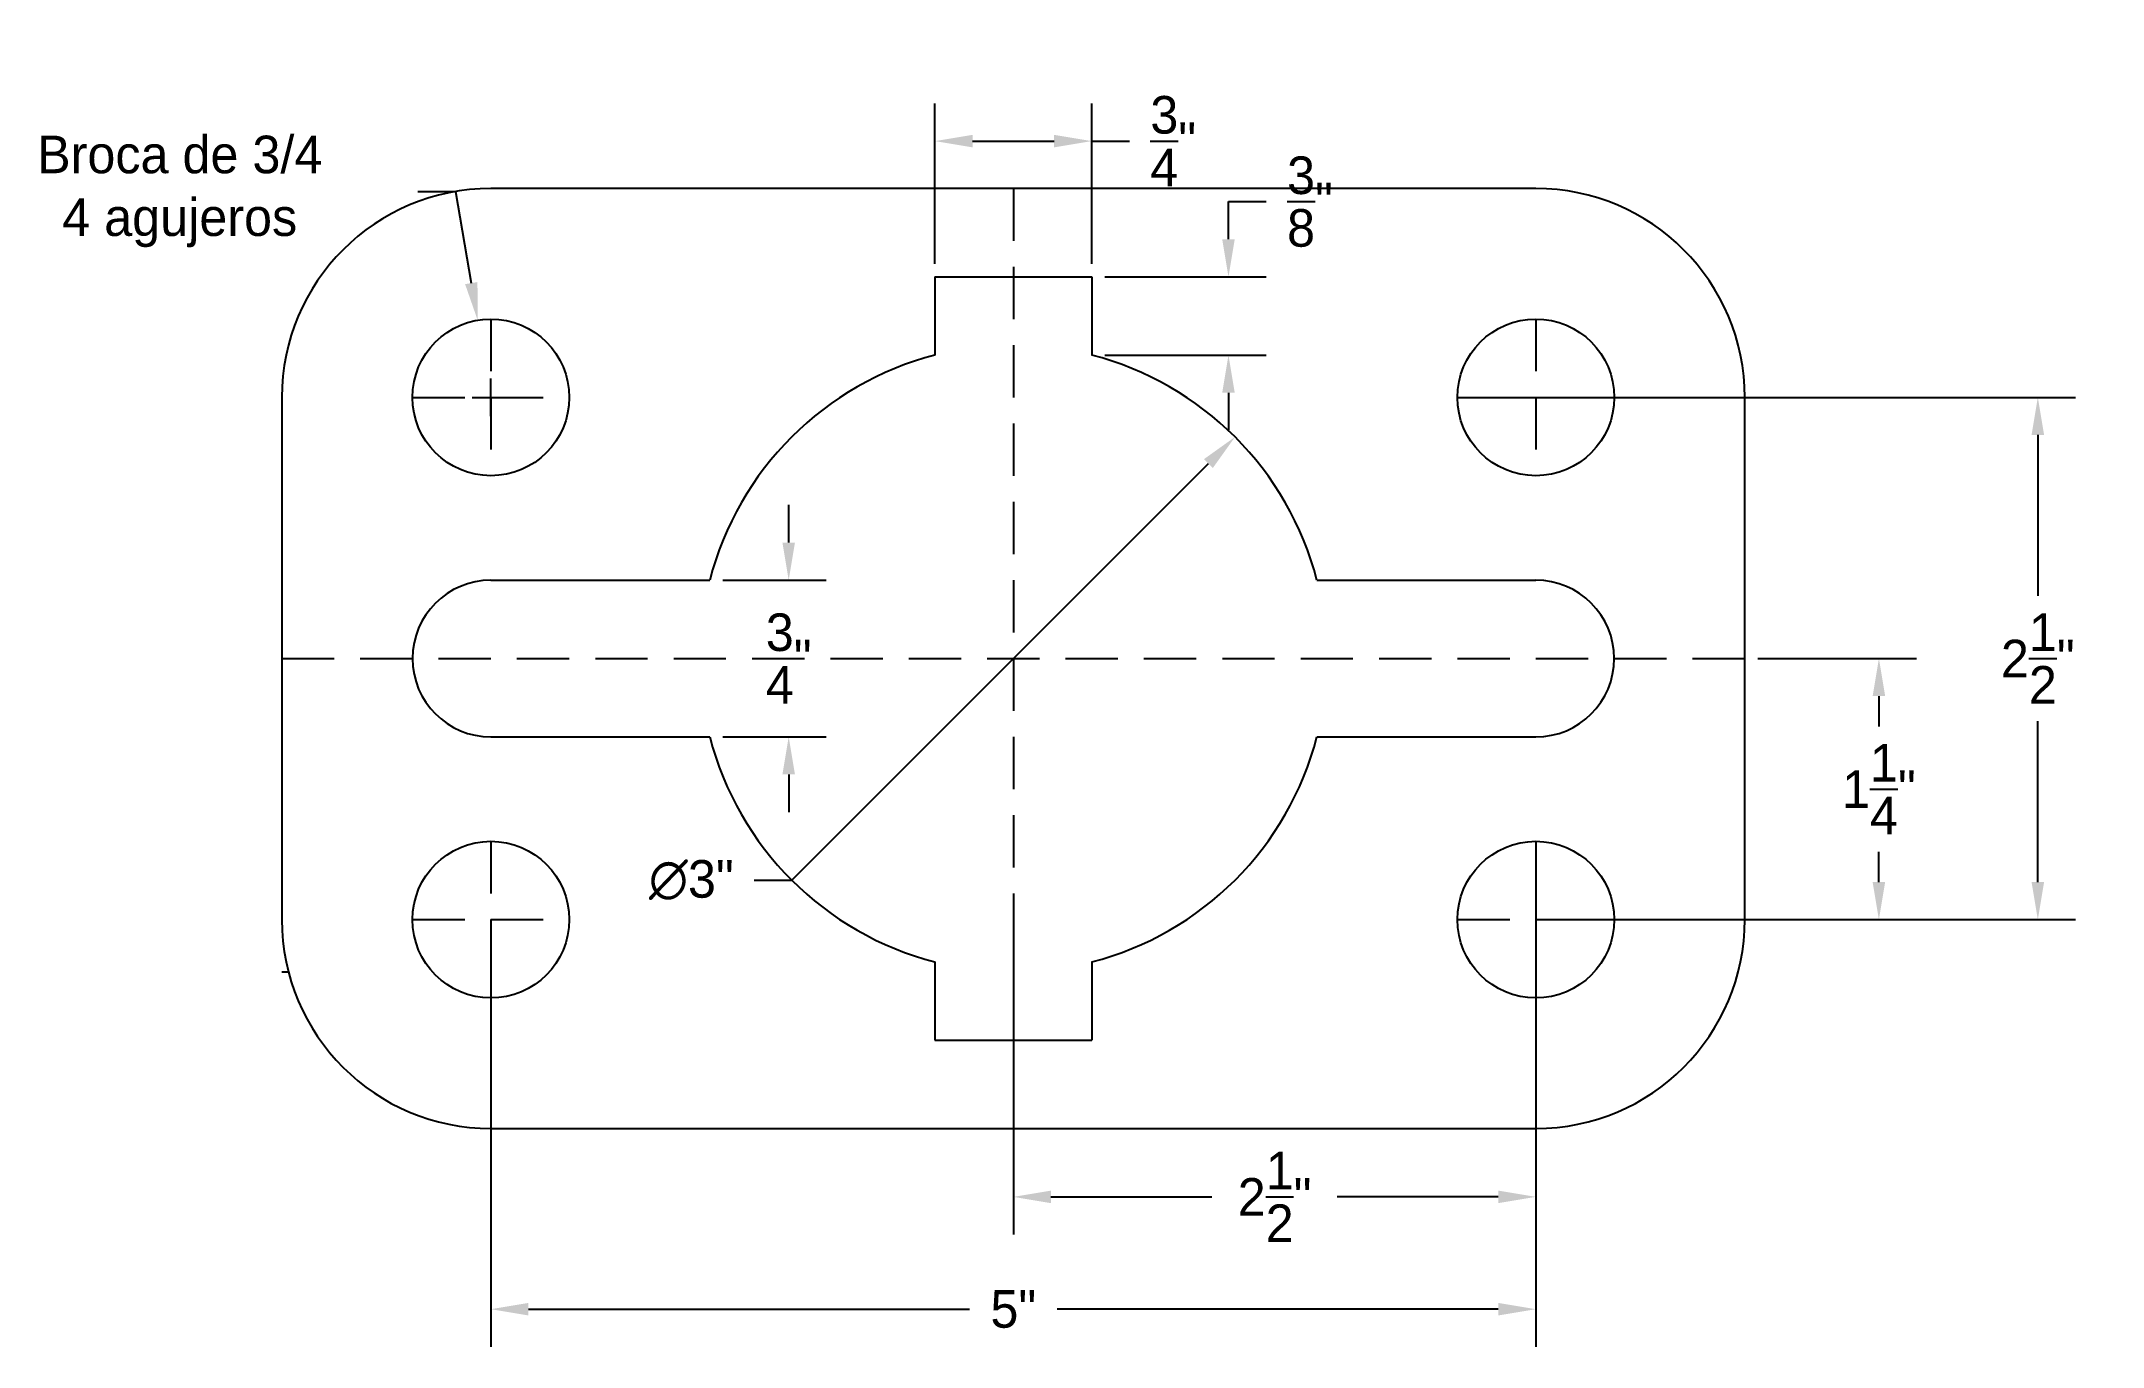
# Model space of a CAD drawing. Header units: inches. Extents: x -1.15 to 8.71, y -1.04 to 5.2.
import ezdxf

# ---------------------------------------------------------------- set-up
doc = ezdxf.new("R2010")
doc.units = ezdxf.units.IN
doc.header["$MEASUREMENT"] = 0
doc.linetypes.add('HIDDEN', pattern=[0.375, 0.25, -0.125])
doc.dimstyles.get("Standard").update_dxf_attribs({"dimtxt": 0.18, "dimasz": 0.18, "dimexe": 0.18, "dimexo": 0.0625, "dimgap": 0.09, "dimtad": 0, "dimtih": 1, "dimtoh": 1, "dimdec": 4, "dimzin": 0, "dimdsep": 46, "dimlunit": 4, "dimtxsty": 'Standard', "dimcen": 0.09, "dimadec": 0, "dimazin": 0, "dimtfac": 1, "dimtdec": 4, "dimtofl": 0, "dimtmove": 0, "dimatfit": 3, "dimfxl": 0, "dimtolj": 1, "dimtzin": 0, "dimarcsym": 0})

# ---------------------------------------------------------------- blocks, each defined once
blk = doc.blocks.new('*D1')
at = {"color": 0, "lineweight": -2}
for p, q in [((6.0625, 3.5), (8.5819, 3.5)), ((8.4019, 3.32), (8.4019, 2.55)), ((8.4019, 1.18), (8.4019, 1.95)), ((6.0625, 1), (8.5819, 1))]:
    blk.add_line(p, q, dxfattribs=at)
at = {"color": 0}
for points in [[(8.3719, 3.32), (8.4319, 3.32), (8.4019, 3.5)], [(8.3719, 1.18), (8.4319, 1.18), (8.4019, 1)]]:
    blk.add_solid(points, dxfattribs=at)
at = {"layer": 'Defpoints', "color": 0}
for p in [(6, 3.5), (6, 1), (8.4019, 1)]:
    blk.add_point(p, dxfattribs=at)
at = {"color": 0, "insert": (8.4019, 2.25), "char_height": 0.18, "attachment_point": 5}
blk.add_mtext('\\A1;2{\\H1.000000x;\\S1/2;}"', dxfattribs=at)
blk = doc.blocks.new('*D2')
at = {"color": 0, "lineweight": -2}
for p, q in [((7.0625, 2.25), (7.8215, 2.25)), ((7.6415, 2.07), (7.6415, 1.925)), ((7.6415, 1.18), (7.6415, 1.325)), ((7.0625, 1), (7.8215, 1))]:
    blk.add_line(p, q, dxfattribs=at)
at = {"color": 0}
for points in [[(7.6115, 2.07), (7.6715, 2.07), (7.6415, 2.25)], [(7.6115, 1.18), (7.6715, 1.18), (7.6415, 1)]]:
    blk.add_solid(points, dxfattribs=at)
at = {"layer": 'Defpoints', "color": 0}
for p in [(7, 2.25), (7, 1), (7.6415, 1)]:
    blk.add_point(p, dxfattribs=at)
at = {"color": 0, "insert": (7.6415, 1.625), "char_height": 0.18, "attachment_point": 5}
blk.add_mtext('\\A1;1{\\H1.000000x;\\S1/4;}"', dxfattribs=at)
blk = doc.blocks.new('*D3')
at = {"color": 0, "lineweight": -2}
for p, q in [((3.5, 0.9375), (3.5, -0.507)), ((6, 0.9375), (6, -0.507)), ((3.68, -0.327), (4.45, -0.327)), ((5.82, -0.327), (5.05, -0.327))]:
    blk.add_line(p, q, dxfattribs=at)
at = {"color": 0}
for points in [[(3.68, -0.297), (3.68, -0.357), (3.5, -0.327)], [(5.82, -0.297), (5.82, -0.357), (6, -0.327)]]:
    blk.add_solid(points, dxfattribs=at)
at = {"layer": 'Defpoints', "color": 0}
for p in [(3.5, 1), (6, 1), (3.5, -0.327)]:
    blk.add_point(p, dxfattribs=at)
at = {"color": 0, "insert": (4.75, -0.327), "char_height": 0.18, "attachment_point": 5}
blk.add_mtext('\\A1;2{\\H1.000000x;\\S1/2;}"', dxfattribs=at)
blk = doc.blocks.new('*D4')
at = {"color": 0, "lineweight": -2}
for p, q in [((1, 0.9375), (1, -1.0446)), ((6, 0.9375), (6, -1.0446)), ((1.18, -0.8646), (3.29, -0.8646)), ((5.82, -0.8646), (3.71, -0.8646))]:
    blk.add_line(p, q, dxfattribs=at)
at = {"color": 0}
for points in [[(1.18, -0.8346), (1.18, -0.8946), (1, -0.8646)], [(5.82, -0.8346), (5.82, -0.8946), (6, -0.8646)]]:
    blk.add_solid(points, dxfattribs=at)
at = {"layer": 'Defpoints', "color": 0}
for p in [(1, 1), (6, 1), (6, -0.8646)]:
    blk.add_point(p, dxfattribs=at)
at = {"color": 0, "insert": (3.5, -0.8646), "char_height": 0.18, "attachment_point": 5}
blk.add_mtext('\\A1;5"', dxfattribs=at)
blk = doc.blocks.new('*D5')
at = {"color": 0, "lineweight": -2}
for p, q in [((2.4251, 2.805), (2.4251, 2.985)), ((2.1101, 2.625), (2.6051, 2.625)), ((2.1101, 1.875), (2.6051, 1.875)), ((2.4251, 1.695), (2.4251, 1.515))]:
    blk.add_line(p, q, dxfattribs=at)
at = {"color": 0}
for points in [[(2.3951, 2.805), (2.4551, 2.805), (2.4251, 2.625)], [(2.3951, 1.695), (2.4551, 1.695), (2.4251, 1.875)]]:
    blk.add_solid(points, dxfattribs=at)
at = {"layer": 'Defpoints', "color": 0}
for p in [(2.0476, 2.625), (2.0476, 1.875), (2.4251, 1.875)]:
    blk.add_point(p, dxfattribs=at)
at = {"color": 0, "insert": (2.4251, 2.25), "char_height": 0.18, "attachment_point": 5}
blk.add_mtext('\\A1;{\\H1.000000x;\\S3/4;}"', dxfattribs=at)
blk = doc.blocks.new('*D6')
at = {"color": 0, "lineweight": -2}
for p, q in [((3.125, 4.1399), (3.125, 4.9067)), ((3.875, 4.1399), (3.875, 4.9067)), ((3.305, 4.7267), (3.695, 4.7267)), ((3.875, 4.7267), (4.055, 4.7267))]:
    blk.add_line(p, q, dxfattribs=at)
at = {"color": 0}
for points in [[(3.305, 4.7567), (3.305, 4.6967), (3.125, 4.7267)], [(3.695, 4.7567), (3.695, 4.6967), (3.875, 4.7267)]]:
    blk.add_solid(points, dxfattribs=at)
at = {"layer": 'Defpoints', "color": 0}
for p in [(3.875, 4.7267), (3.125, 4.0774), (3.875, 4.0774)]:
    blk.add_point(p, dxfattribs=at)
at = {"color": 0, "insert": (4.265, 4.7267), "char_height": 0.18, "attachment_point": 5}
blk.add_mtext('\\A1;{\\H1.000000x;\\S3/4;}"', dxfattribs=at)
blk = doc.blocks.new('*D7')
at = {"color": 0, "lineweight": -2}
for p, q in [((4.5293, 4.2574), (4.5293, 4.4374)), ((4.5293, 4.4374), (4.7093, 4.4374)), ((3.9375, 4.0774), (4.7093, 4.0774)), ((3.9375, 3.7024), (4.7093, 3.7024)), ((4.5293, 3.5224), (4.5293, 3.3424))]:
    blk.add_line(p, q, dxfattribs=at)
at = {"color": 0}
for points in [[(4.4993, 4.2574), (4.5593, 4.2574), (4.5293, 4.0774)], [(4.4993, 3.5224), (4.5593, 3.5224), (4.5293, 3.7024)]]:
    blk.add_solid(points, dxfattribs=at)
at = {"layer": 'Defpoints', "color": 0}
for p in [(3.875, 4.0774), (4.5293, 4.0774), (3.875, 3.7024)]:
    blk.add_point(p, dxfattribs=at)
at = {"color": 0, "insert": (4.9193, 4.4374), "char_height": 0.18, "attachment_point": 5}
blk.add_mtext('\\A1;{\\H1.000000x;\\S3/8;}"', dxfattribs=at)
blk = doc.blocks.new('*D8')
at = {"color": 0, "lineweight": -2}
for p, q in [((2.4393, 1.1893), (4.4334, 3.1834)), ((2.2593, 1.1893), (2.4393, 1.1893))]:
    blk.add_line(p, q, dxfattribs=at)
at = {"color": 0}
blk.add_solid([(4.4122, 3.2046), (4.4546, 3.1622), (4.5607, 3.3107)], dxfattribs=at)
at = {"layer": 'Defpoints', "color": 0}
for p in [(4.5607, 3.3107), (2.4393, 1.1893)]:
    blk.add_point(p, dxfattribs=at)
at = {"color": 0, "insert": (1.9593, 1.1893), "char_height": 0.18, "attachment_point": 5}
blk.add_mtext('\\A1;∅3"', dxfattribs=at)
blk = doc.blocks.new('*D9')
at = {"color": 0, "lineweight": -2}
for p, q in [((0.6512, 4.4857), (0.8312, 4.4857)), ((0.8312, 4.4857), (0.9063, 4.047)), ((1, 3.41), (1, 3.59)), ((0.91, 3.5), (1.09, 3.5))]:
    blk.add_line(p, q, dxfattribs=at)
at = {"color": 0}
blk.add_solid([(0.9359, 4.0521), (0.8768, 4.042), (0.9367, 3.8696)], dxfattribs=at)
at = {"layer": 'Defpoints', "color": 0}
for p in [(0.9367, 3.8696), (1.0633, 3.1304)]:
    blk.add_point(p, dxfattribs=at)
at = {"color": 0, "insert": (-0.4888, 4.4857), "char_height": 0.18, "attachment_point": 5}
blk.add_mtext('\\A1;Broca de 3/4\\P4 agujeros', dxfattribs=at)

msp = doc.modelspace()

# ---------------------------------------------------------------- linework, layer by layer
for p, q in [((6, 4.5), (1, 4.5)), ((3.125, 4.07737), (3.125, 3.70237)), ((3.125, 4.07737), (3.875, 4.07737)), ((3.875, 4.07737), (3.875, 3.70237)), ((0, 3.5), (0, 1)), ((5.625, 3.5), (6.375, 3.5)), ((7, 1), (7, 3.5)), ((1, 2.625), (2.04763, 2.625)), ((4.95237, 2.625), (6, 2.625)), ((0.625, 2.25), (0.625, 2.25)), ((6.375, 2.25), (6.375, 2.25)), ((1, 1.875), (2.04763, 1.875)), ((4.95237, 1.875), (6, 1.875)), ((6, 1.375), (6, 0.625)), ((3.125, 0.79763), (3.125, 0.42263)), ((3.875, 0.79763), (3.875, 0.42263)), ((0, 0.75), (0.03175, 0.75)), ((3.125, 0.42263), (3.875, 0.42263)), ((1, 0), (6, 0))]:
    msp.add_line(p, q)
at = {"linetype": 'HIDDEN'}
for p, q in [((3.5, 4.5), (3.5, 0)), ((1, 3.875), (1, 3.125)), ((6, 3.875), (6, 3.125)), ((0.625, 3.5), (1.375, 3.5)), ((0, 2.25), (7, 2.25)), ((1, 1.375), (1, 0.625)), ((0.625, 1), (1.375, 1)), ((5.625, 1), (6.375, 1))]:
    msp.add_line(p, q, dxfattribs=at)
for centre in [(1, 3.5), (6, 3.5), (1, 1), (6, 1)]:
    msp.add_circle(centre, 0.375)
for centre, radius, start, end in [((1, 3.5), 1, 90, 180), ((6, 3.5), 1, 0, 90), ((3.5, 2.25), 1.5, 104.477512, 165.522488), ((3.5, 2.25), 1.5, 14.477512, 75.522488), ((1, 2.25), 0.375, 90, 180), ((6, 2.25), 0.375, 0, 90), ((1, 2.25), 0.375, 180, 270), ((6, 2.25), 0.375, 270, 0), ((3.5, 2.25), 1.5, 194.477512, 255.522488), ((1, 1), 1, 180, 270), ((6, 1), 1, 270, 0)]:
    msp.add_arc(centre, radius, start, end)
at = {"color": 0}
msp.add_arc((3.5, 2.25), 1.5, 284.477512, 345.522488, dxfattribs=at)

# ---------------------------------------------------------------- dimensions: what is measured, and where the dimension line sits
dim = msp.add_diameter_dim_2p(p1=(1.06328, 3.13038), p2=(0.93672, 3.86962), text='Broca de 3/4\\P4 agujeros', dimstyle='Standard')
dim.commit()
dim.dimension.update_dxf_attribs({"geometry": '*D9', "text_midpoint": (-0.48875, 4.48566), "dimtype": 163})
for base, p1, p2, picture, middle in [((3.875, 4.72669), (3.125, 4.07737), (3.875, 4.07737), '*D6', (4.265, 4.72669)), ((6, -0.86461), (1, 1), (6, 1), '*D4', (3.5, -0.86461)), ((3.5, -0.327), (6, 1), (3.5, 1), '*D3', (4.75, -0.327))]:
    dim = msp.add_linear_dim(base=base, p1=p1, p2=p2, dimstyle='Standard')
    dim.commit()
    dim.dimension.update_dxf_attribs({"geometry": picture, "text_midpoint": middle})
for base, p1, p2, picture, middle in [((4.5293, 4.07737), (3.875, 3.70237), (3.875, 4.07737), '*D7', (4.9193, 4.43737)), ((8.40188, 1), (6, 3.5), (6, 1), '*D1', (8.40188, 2.25)), ((7.64147, 1), (7, 2.25), (7, 1), '*D2', (7.64147, 1.625))]:
    dim = msp.add_linear_dim(base=base, p1=p1, p2=p2, angle=90, dimstyle='Standard')
    dim.commit()
    dim.dimension.update_dxf_attribs({"geometry": picture, "text_midpoint": middle})
dim = msp.add_diameter_dim_2p(p1=(2.43934, 1.18934), p2=(4.56066, 3.31066), dimstyle='Standard', override={"dimtmove": 1})
dim.commit()
dim.dimension.update_dxf_attribs({"geometry": '*D8', "text_midpoint": (2.43934, 1.18934), "dimtype": 163})
dim = msp.add_linear_dim(base=(2.4251, 1.875), p1=(2.04763, 2.625), p2=(2.04763, 1.875), angle=90, dimstyle='Standard')
dim.commit()
dim.dimension.update_dxf_attribs({"geometry": '*D5', "text_midpoint": (2.4251, 2.25), "dimtype": 160})

doc.saveas('drawing.dxf')
